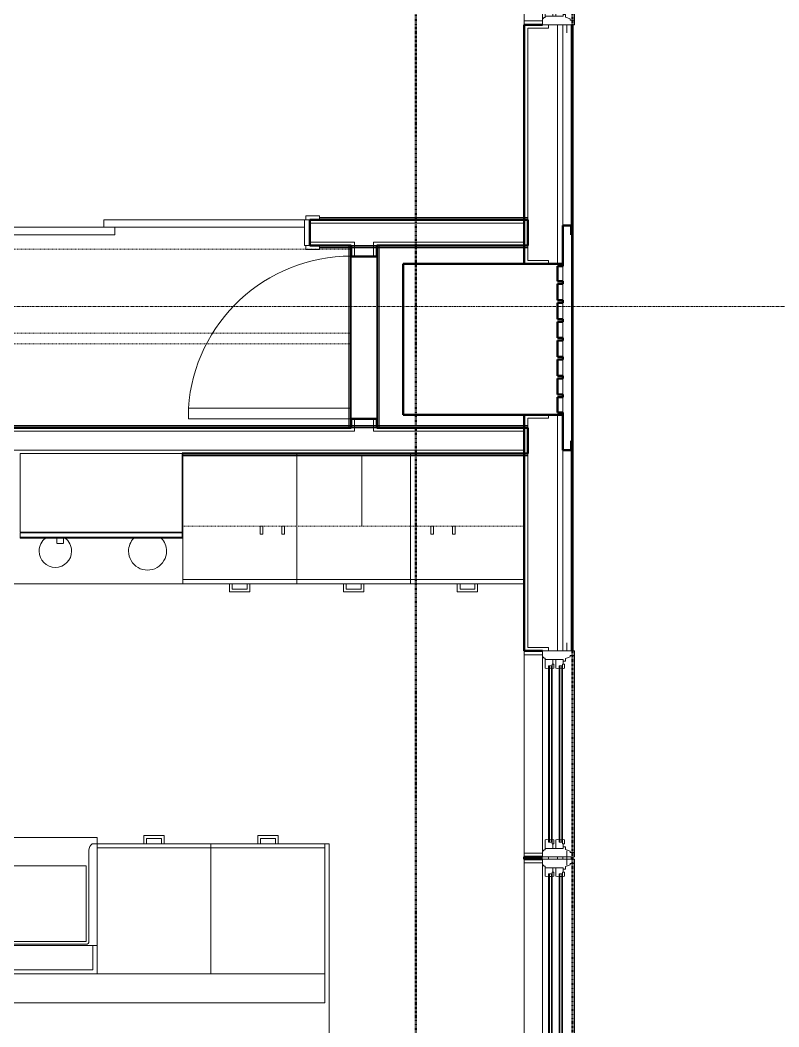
# Model space of a CAD drawing. Header units: inches. Extents: x -4235 to -464, y 9767 to 12344.
# Drawn here: x -2169.8 to -2029.8, y 11402.2 to 11588 of the extents above; entities that cross this region are included whole.
import ezdxf

# ---------------------------------------------------------------- set-up
doc = ezdxf.new("R2010")
doc.units = ezdxf.units.IN
doc.header["$MEASUREMENT"] = 0
for name, pattern in [('Dash', [0.25, 0.125, -0.125]), ('Dash 1_16_', [0.125, 0.0625, -0.0625]), ('Grid Line 1_2_', [0.875, 0.5, -0.125, 0.125, -0.125])]:
    doc.linetypes.add(name, pattern=pattern)
for name, color, linetype, lineweight in [('0-1', 7, 'Continuous', 5), ('0-2', 254, 'Continuous', 9), ('A-DOOR-1', 7, 'Continuous', 9), ('A-DOOR-2', 130, 'Continuous', 20), ('A-DOOR-FRAM-1', 130, 'Continuous', 20), ('A-GENM', 5, 'Continuous', 9), ('A-GENM-5', 5, 'Continuous', 50), ('A-GLAZ-1', 151, 'Continuous', 9), ('A-GLAZ-2', 151, 'Continuous', 20), ('A-GLAZ-3', 151, 'Continuous', 50), ('A-WALL', 113, 'Continuous', 13), ('A-WALL-1', 250, 'Continuous', 50), ('A-WALL-2', 50, 'Continuous', 13), ('A-WALL-3', 10, 'Continuous', 9), ('A-WALL-4', 254, 'Continuous', 9), ('A-WALL-5', 7, 'Continuous', 9), ('A-WALL-6', 113, 'Continuous', 9), ('A-WALL-7', 113, 'Continuous', 50), ('C-PROP-LINE-1', 91, 'Dash 1_16_', 50), ('P-SANR-FIXT-1', 7, 'Continuous', 9), ('P-SANR-FIXT-3', 254, 'Continuous', 9), ('Q-CASE-1', 10, 'Continuous', 9), ('Q-CASE-2', 254, 'Continuous', 9), ('Q-CASE-3', 7, 'Continuous', 9), ('Q-CASE-4', 7, 'Dash', 9), ('Q-CASE-HDLN-1', 7, 'Dash', 9), ('Q-SPCQ-1', 7, 'Continuous', 9), ('S-GRID-1', 1, 'Grid Line 1_2_', 9)]:
    doc.layers.add(name, color=color, linetype=linetype, lineweight=lineweight)

# ---------------------------------------------------------------- blocks, each defined once
blk = doc.blocks.new('Basic Wall _ INT - W4BØF - _5_8 GYP - 2X4 WOOD_BATT_ - 5_8 GYP_ - ___-2694594-BACKGROUND - 2ND FLOOR')
at = {"layer": 'A-WALL-3'}
for p, q in [((-2139.89, 11508.02), (-2076.8, 11508.02)), ((-2139.89, 11507.9), (-2076.8, 11507.9)), ((-2076.8, 11508.02), (-2076.17, 11508.02)), ((-2076.17, 11508.02), (-2076.17, 11507.98)), ((-2076.17, 11508), (-2076.17, 11508.02)), ((-2076.17, 11507.98), (-2076.17, 11507.9)), ((-2076.17, 11507.9), (-2076.17, 11507.61)), ((-2076.17, 11507.82), (-2076.17, 11507.88)), ((-2076.17, 11507.67), (-2076.17, 11507.82)), ((-2076.8, 11507.67), (-2139.89, 11507.67)), ((-2076.17, 11507.67), (-2076.8, 11507.67)), ((-2076.17, 11507.61), (-2076.17, 11507.67))]:
    blk.add_line(p, q, dxfattribs=at)
at = {"layer": 'A-WALL-4'}
for p, q in [((-2076.8, 11507.9), (-2076.17, 11507.9)), ((-2076.17, 11507.61), (-2139.89, 11507.61))]:
    blk.add_line(p, q, dxfattribs=at)
blk = doc.blocks.new('Basic Wall _ INT - W4BØF - _5_8 GYP - 2X4 WOOD_BATT_ - 5_8 GYP_ - ___-2694593-BACKGROUND - 2ND FLOOR')
at = {"layer": 'A-WALL-3'}
for p, q in [((-2109.02, 11513.13), (-2109.14, 11513.13)), ((-2108.93, 11513.13), (-2109.02, 11513.13)), ((-2108.87, 11513.13), (-2108.93, 11513.13)), ((-2103.97, 11513.13), (-2108.72, 11513.13)), ((-2108.72, 11512.77), (-2103.97, 11512.77)), ((-2103.77, 11513.13), (-2103.83, 11513.13)), ((-2103.68, 11513.13), (-2103.77, 11513.13)), ((-2103.56, 11513.13), (-2103.68, 11513.13)), ((-2076.19, 11513.13), (-2076.8, 11513.13)), ((-2076.8, 11512.77), (-2076.2, 11512.77)), ((-2076.17, 11513.13), (-2076.17, 11513.19)), ((-2076.17, 11513.19), (-2076.17, 11512.9)), ((-2076.17, 11512.98), (-2076.17, 11513.13)), ((-2076.17, 11512.91), (-2076.17, 11512.98)), ((-2076.17, 11512.9), (-2076.17, 11512.82)), ((-2076.17, 11512.82), (-2076.17, 11512.77)), ((-2076.17, 11512.77), (-2076.17, 11512.8))]:
    blk.add_line(p, q, dxfattribs=at)
at = {"layer": 'A-WALL-4'}
for p, q in [((-2266.08, 11512.77), (-2108.72, 11512.77)), ((-2109.14, 11513.13), (-2265.94, 11513.13)), ((-2109.02, 11513.19), (-2109.14, 11513.19)), ((-2108.93, 11513.19), (-2109.02, 11513.19)), ((-2108.87, 11513.19), (-2108.93, 11513.19)), ((-2103.97, 11513.19), (-2108.72, 11513.19)), ((-2103.97, 11512.9), (-2108.72, 11512.9)), ((-2103.97, 11512.77), (-2076.8, 11512.77)), ((-2103.77, 11513.19), (-2103.83, 11513.19)), ((-2103.68, 11513.19), (-2103.77, 11513.19)), ((-2103.56, 11513.19), (-2103.68, 11513.19)), ((-2076.8, 11513.13), (-2103.56, 11513.13)), ((-2076.19, 11513.19), (-2076.8, 11513.19)), ((-2076.2, 11512.9), (-2076.8, 11512.9))]:
    blk.add_line(p, q, dxfattribs=at)
at = {"layer": 'A-WALL-5'}
for p, q in [((-2108.72, 11512.9), (-2266.03, 11512.9)), ((-2109.14, 11513.19), (-2265.91, 11513.19)), ((-2076.8, 11512.9), (-2103.97, 11512.9)), ((-2076.8, 11513.19), (-2103.56, 11513.19))]:
    blk.add_line(p, q, dxfattribs=at)
blk = doc.blocks.new('Basic Wall _ INT - W4BØF - _5_8 GYP - 2X4 WOOD_BATT_ - 5_8 GYP_ - ___-2694595-BACKGROUND - 2ND FLOOR')
at = {"layer": 'A-WALL-3'}
for p, q in [((-2076.17, 11551.53), (-2076.8, 11551.53)), ((-2076.8, 11551.17), (-2076.17, 11551.17)), ((-2076.17, 11551.53), (-2076.17, 11551.59)), ((-2076.17, 11551.59), (-2076.17, 11551.3)), ((-2076.17, 11551.38), (-2076.17, 11551.53)), ((-2076.17, 11551.31), (-2076.17, 11551.38)), ((-2076.17, 11551.3), (-2076.17, 11551.22)), ((-2076.17, 11551.22), (-2076.17, 11551.17)), ((-2076.17, 11551.17), (-2076.17, 11551.2))]:
    blk.add_line(p, q, dxfattribs=at)
at = {"layer": 'A-WALL-4'}
for p, q in [((-2076.8, 11551.53), (-2114.57, 11551.53)), ((-2114.57, 11551.17), (-2076.8, 11551.17)), ((-2076.17, 11551.59), (-2076.8, 11551.59)), ((-2076.17, 11551.3), (-2076.8, 11551.3))]:
    blk.add_line(p, q, dxfattribs=at)
at = {"layer": 'A-WALL-5'}
for p, q in [((-2076.8, 11551.59), (-2114.57, 11551.59)), ((-2076.8, 11551.3), (-2114.57, 11551.3))]:
    blk.add_line(p, q, dxfattribs=at)
blk = doc.blocks.new('Basic Wall _ INT - W4BØF - _5_8 GYP - 2X4 WOOD_BATT_ - 5_8 GYP_ - ___-2694596-BACKGROUND - 2ND FLOOR')
at = {"layer": 'A-WALL-3'}
for p, q in [((-2109.02, 11546.07), (-2109.14, 11546.07)), ((-2108.93, 11546.07), (-2109.02, 11546.07)), ((-2108.87, 11546.07), (-2108.93, 11546.07)), ((-2108.72, 11546.42), (-2103.97, 11546.42)), ((-2103.97, 11546.07), (-2108.72, 11546.07)), ((-2103.77, 11546.07), (-2103.83, 11546.07)), ((-2103.68, 11546.07), (-2103.77, 11546.07)), ((-2103.56, 11546.07), (-2103.68, 11546.07)), ((-2076.8, 11546.42), (-2076.17, 11546.42)), ((-2076.17, 11546.07), (-2076.76, 11546.07)), ((-2076.17, 11546.42), (-2076.17, 11546.38)), ((-2076.17, 11546.4), (-2076.17, 11546.42)), ((-2076.17, 11546.38), (-2076.17, 11546.3)), ((-2076.17, 11546.3), (-2076.17, 11546.01)), ((-2076.17, 11546.22), (-2076.17, 11546.28)), ((-2076.17, 11546.07), (-2076.17, 11546.22)), ((-2076.17, 11546.01), (-2076.17, 11546.07))]:
    blk.add_line(p, q, dxfattribs=at)
at = {"layer": 'A-WALL-4'}
for p, q in [((-2114.57, 11546.42), (-2108.72, 11546.42)), ((-2109.14, 11546.07), (-2114.57, 11546.07)), ((-2109.02, 11546.01), (-2109.14, 11546.01)), ((-2108.93, 11546.01), (-2109.02, 11546.01)), ((-2108.87, 11546.01), (-2108.93, 11546.01)), ((-2108.72, 11546.3), (-2108.14, 11546.3)), ((-2103.97, 11546.01), (-2108.72, 11546.01)), ((-2108.1, 11546.3), (-2104.6, 11546.3)), ((-2104.56, 11546.3), (-2103.97, 11546.3)), ((-2103.97, 11546.42), (-2076.8, 11546.42)), ((-2103.77, 11546.01), (-2103.83, 11546.01)), ((-2103.68, 11546.01), (-2103.77, 11546.01)), ((-2103.56, 11546.01), (-2103.68, 11546.01)), ((-2076.8, 11546.07), (-2103.56, 11546.07)), ((-2076.8, 11546.3), (-2076.17, 11546.3)), ((-2076.17, 11546.01), (-2076.76, 11546.01))]:
    blk.add_line(p, q, dxfattribs=at)
at = {"layer": 'A-WALL-5'}
for p, q in [((-2114.57, 11546.3), (-2108.72, 11546.3)), ((-2109.14, 11546.01), (-2114.57, 11546.01)), ((-2103.97, 11546.3), (-2076.8, 11546.3)), ((-2076.8, 11546.01), (-2103.56, 11546.01))]:
    blk.add_line(p, q, dxfattribs=at)
blk = doc.blocks.new('Basic Wall _ INT - W4BØF - _5_8 GYP - 2X4 WOOD_BATT_ - 5_8 GYP_ - ___-2694597-BACKGROUND - 2ND FLOOR')
at = {"layer": 'A-WALL-3'}
for p, q in [((-2109.07, 11546.42), (-2109.14, 11546.42)), ((-2109.14, 11546.42), (-2108.85, 11546.42)), ((-2108.93, 11546.42), (-2109.07, 11546.42)), ((-2109.07, 11546.27), (-2109.07, 11546.22)), ((-2109.07, 11546.2), (-2109.07, 11546.13)), ((-2109.07, 11546.11), (-2109.07, 11546.01)), ((-2108.86, 11546.42), (-2108.93, 11546.42)), ((-2108.85, 11546.42), (-2108.79, 11546.42)), ((-2108.72, 11546.42), (-2108.75, 11546.42)), ((-2108.85, 11512.77), (-2109.14, 11512.77)), ((-2109.14, 11512.77), (-2109.07, 11512.77)), ((-2109.07, 11513.19), (-2109.07, 11513.09)), ((-2109.07, 11513.07), (-2109.07, 11512.99)), ((-2109.07, 11512.98), (-2109.07, 11512.93)), ((-2109.07, 11512.77), (-2108.93, 11512.77)), ((-2108.93, 11512.77), (-2108.86, 11512.77)), ((-2108.79, 11512.77), (-2108.85, 11512.77)), ((-2108.75, 11512.77), (-2108.72, 11512.77))]:
    blk.add_line(p, q, dxfattribs=at)
at = {"layer": 'A-WALL-4'}
for p, q in [((-2109.14, 11546.27), (-2109.14, 11546.22)), ((-2109.14, 11546.21), (-2109.14, 11546.13)), ((-2109.14, 11546.11), (-2109.14, 11546.01)), ((-2109.07, 11546.01), (-2109.07, 11513.19)), ((-2108.79, 11546.42), (-2108.77, 11546.42)), ((-2108.77, 11546.42), (-2108.72, 11546.42)), ((-2108.72, 11544.42), (-2108.72, 11546.42)), ((-2108.72, 11512.77), (-2108.72, 11514.42)), ((-2109.14, 11513.19), (-2109.14, 11513.09)), ((-2109.14, 11513.07), (-2109.14, 11512.99)), ((-2109.14, 11512.98), (-2109.14, 11512.93)), ((-2108.77, 11512.77), (-2108.79, 11512.77)), ((-2108.72, 11512.77), (-2108.77, 11512.77))]:
    blk.add_line(p, q, dxfattribs=at)
at = {"layer": 'A-WALL-5'}
for p, q in [((-2109.14, 11546.01), (-2109.14, 11513.19)), ((-2108.85, 11546.42), (-2108.85, 11512.77))]:
    blk.add_line(p, q, dxfattribs=at)
blk = doc.blocks.new('Basic Wall _ INT - W4BØF - _5_8 GYP - 2X4 WOOD_BATT_ - 5_8 GYP_ - ___-2694598-BACKGROUND - 2ND FLOOR')
at = {"layer": 'A-WALL-3'}
for p, q in [((-2103.95, 11546.42), (-2103.97, 11546.42)), ((-2103.91, 11546.42), (-2103.85, 11546.42)), ((-2103.85, 11546.42), (-2103.56, 11546.42)), ((-2103.77, 11546.42), (-2103.83, 11546.42)), ((-2103.62, 11546.42), (-2103.77, 11546.42)), ((-2103.56, 11546.42), (-2103.62, 11546.42)), ((-2103.62, 11546.19), (-2103.62, 11546.13)), ((-2103.62, 11546.09), (-2103.62, 11546.01)), ((-2103.97, 11512.77), (-2103.95, 11512.77)), ((-2103.85, 11512.77), (-2103.91, 11512.77)), ((-2103.56, 11512.77), (-2103.85, 11512.77)), ((-2103.83, 11512.77), (-2103.77, 11512.77)), ((-2103.77, 11512.77), (-2103.62, 11512.77)), ((-2103.62, 11513.19), (-2103.62, 11513.09)), ((-2103.62, 11513.07), (-2103.62, 11512.99)), ((-2103.62, 11512.98), (-2103.62, 11512.93)), ((-2103.62, 11512.77), (-2103.56, 11512.77))]:
    blk.add_line(p, q, dxfattribs=at)
at = {"layer": 'A-WALL-4'}
for p, q in [((-2103.97, 11546.42), (-2103.93, 11546.42)), ((-2103.97, 11544.42), (-2103.97, 11546.42)), ((-2103.93, 11546.42), (-2103.91, 11546.42)), ((-2103.62, 11546.01), (-2103.62, 11513.19)), ((-2103.56, 11546.19), (-2103.56, 11546.13)), ((-2103.56, 11546.09), (-2103.56, 11546.01)), ((-2103.97, 11512.77), (-2103.97, 11514.42)), ((-2103.93, 11512.77), (-2103.97, 11512.77)), ((-2103.91, 11512.77), (-2103.93, 11512.77)), ((-2103.56, 11513.19), (-2103.56, 11513.09)), ((-2103.56, 11513.07), (-2103.56, 11512.99)), ((-2103.56, 11512.98), (-2103.56, 11512.93))]:
    blk.add_line(p, q, dxfattribs=at)
at = {"layer": 'A-WALL-5'}
for p, q in [((-2103.85, 11512.77), (-2103.85, 11546.42)), ((-2103.56, 11546.01), (-2103.56, 11513.19))]:
    blk.add_line(p, q, dxfattribs=at)
blk = doc.blocks.new('SWING - SINGLE - FLUSH - 30_ x 70_ - MAGIC PAK DOOR - ACOUSTICAL SEAL - IN CLOSET-3199408-BACKGROUND - 2ND FLOOR')
at = {"layer": 'A-DOOR-1'}
blk.add_arc((15, -2.375), 30.067, 180, 266.18593, dxfattribs=at)
at = {"layer": 'A-DOOR-2'}
for p, q in [((13, -2.375), (13, -32.375)), ((15, -2.375), (13, -2.375)), ((15, -2.375), (15, -32.375)), ((15, -32.375), (13, -32.375))]:
    blk.add_line(p, q, dxfattribs=at)
blk = doc.blocks.new('SLIDING - FLUSH - 6-0 x 6-8-3203588-BACKGROUND - 2ND FLOOR')
at = {"layer": 'A-DOOR-1'}
for p, q in [((-38.75, 3.25), (-36.25, 3.25)), ((-38.75, 2.5), (-38.75, 3.25)), ((-36.25, 2.5), (-38.75, 2.5)), ((-36.25, 3.25), (-36.25, 2.5)), ((36.25, 3.25), (38.75, 3.25)), ((36.25, 2.5), (36.25, 3.25)), ((38.75, 2.5), (36.25, 2.5)), ((38.75, 3.25), (38.75, 2.5)), ((-38.75, -2.25), (-36.25, -2.25)), ((-38.75, -3), (-38.75, -2.25)), ((-36.25, -3), (-38.75, -3)), ((-36.25, -2.25), (-36.25, -3)), ((36.25, -2.25), (38.75, -2.25)), ((36.25, -3), (36.25, -2.25)), ((38.75, -3), (36.25, -3)), ((38.75, -2.25), (38.75, -3))]:
    blk.add_line(p, q, dxfattribs=at)
at = {"layer": 'A-DOOR-2'}
for p, q in [((-1, -0.875), (-1, 0.5)), ((-1, 0.5), (36, 0.5)), ((36, 0.5), (36, -0.875)), ((-36, -2.25), (-36, -0.875)), ((-36, -0.875), (1, -0.875)), ((36, -0.875), (-1, -0.875)), ((1, -0.875), (1, -2.25)), ((1, -2.25), (-36, -2.25))]:
    blk.add_line(p, q, dxfattribs=at)
at = {"layer": 'A-DOOR-FRAM-1'}
for p, q in [((-37, -2.25), (-37, 2.5)), ((-37, 2.5), (-36, 2.5)), ((-36, 2.5), (-36, -2.25)), ((36, 2.5), (37, 2.5)), ((36, -2.25), (36, 2.5)), ((37, 2.5), (37, -2.25)), ((-36, -2.25), (-37, -2.25)), ((37, -2.25), (36, -2.25))]:
    blk.add_line(p, q, dxfattribs=at)
blk = doc.blocks.new('OD_CW_Closet - OD_CW_Closet-2067908-BACKGROUND - 2ND FLOOR')
at = {"layer": 'Q-CASE-HDLN-1'}
for p, q in [((158.05, 24), (0.74, 24)), ((0.74, 24), (0.74, -9)), ((0.74, 8.5), (158.05, 8.5)), ((0.74, 6.5), (158.05, 6.5)), ((0.74, -9), (158.05, -9))]:
    blk.add_line(p, q, dxfattribs=at)
blk = doc.blocks.new('Range - 24_ x 30_-V63-BACKGROUND - 2ND FLOOR')
at = {"layer": 'Q-SPCQ-1'}
blk.add_line((0, -22), (0.12, -22), dxfattribs=at)
for centre, radius, start, end in [((6.5, -6), 3.5, 360, 180), ((23.5, -6), 3, 0, 180), ((6.5, -6), 3.5, 180, 223.5648), ((6.5, -6), 3.5, 316.389, 0), ((23.5, -6), 3, 180, 233.8773), ((23.5, -6), 3, 306.1227, 0), ((6.5, -6), 3.5, 261.0228, 278.9772)]:
    blk.add_arc(centre, radius, start, end, dxfattribs=at)
blk = doc.blocks.new('Base Cabinet 4 Drawer 254 - Base Cabinet 4 Drawer 254 21_-2556168-BACKGROUND - 2ND FLOOR')
at = {"layer": 'Q-CASE-1'}
for p, q in [((-9.76, -0.37), (-9.76, 0)), ((-9.76, 0), (11.24, 0)), ((11.24, 0), (11.24, -0.37)), ((-1.14, -24), (-0.64, -24)), ((-1.14, -24), (-0.64, -24)), ((-1.14, -24), (-0.64, -24)), ((2.61, -24), (2.11, -24)), ((2.61, -24), (2.11, -24)), ((2.61, -24), (2.11, -24))]:
    blk.add_line(p, q, dxfattribs=at)
at = {"layer": 'Q-CASE-2'}
for p, q in [((-9.76, -23.25), (-9.76, -0.37)), ((11.24, -0.37), (11.24, -23.25)), ((-9.76, -23.25), (-9.76, -24)), ((11.24, -23.25), (-9.76, -23.25)), ((-9.76, -24), (11.24, -24)), ((-1.14, -24), (-0.64, -24)), ((2.61, -24), (2.11, -24)), ((11.24, -24), (11.24, -23.25))]:
    blk.add_line(p, q, dxfattribs=at)
at = {"layer": 'Q-CASE-3'}
for p, q in [((-1.14, -24), (-1.14, -25.5)), ((-0.64, -25), (-0.64, -24)), ((2.11, -24), (2.11, -25)), ((2.61, -25.5), (2.61, -24)), ((-1.14, -25.5), (2.61, -25.5)), ((2.11, -25), (-0.64, -25))]:
    blk.add_line(p, q, dxfattribs=at)
blk = doc.blocks.new('Base Cabinet 3 Drawer 230 - Base Cabinet 3 Drawer 230 21_-V48-BACKGROUND - 2ND FLOOR')
at = {"layer": 'Q-CASE-1'}
for p, q in [((-9.76, -0.37), (-9.76, 0)), ((-9.76, 0), (11.24, 0)), ((11.24, 0), (11.24, -0.37)), ((-1.14, -24), (-0.64, -24)), ((-1.14, -24), (-0.64, -24)), ((2.61, -24), (2.11, -24)), ((2.61, -24), (2.11, -24))]:
    blk.add_line(p, q, dxfattribs=at)
at = {"layer": 'Q-CASE-2'}
for p, q in [((-9.76, -23.25), (-9.76, -0.37)), ((11.24, -0.37), (11.24, -23.25)), ((-9.76, -23.25), (-9.76, -24)), ((11.24, -23.25), (-9.76, -23.25)), ((-9.76, -24), (11.24, -24)), ((-1.14, -24), (-0.64, -24)), ((2.61, -24), (2.11, -24)), ((11.24, -24), (11.24, -23.25))]:
    blk.add_line(p, q, dxfattribs=at)
at = {"layer": 'Q-CASE-3'}
for p, q in [((-1.14, -24), (-1.14, -25.5)), ((-0.64, -25), (-0.64, -24)), ((2.11, -24), (2.11, -25)), ((2.61, -25.5), (2.61, -24)), ((-1.14, -25.5), (2.61, -25.5)), ((2.11, -25), (-0.64, -25))]:
    blk.add_line(p, q, dxfattribs=at)
blk = doc.blocks.new('Base Cabinet 3 Drawer 230 - Base Cabinet 3 Drawer 230 21_-V65-BACKGROUND - 2ND FLOOR')
at = {"layer": 'Q-CASE-1'}
for p, q in [((-9.76, -0.37), (-9.76, 0)), ((-9.76, 0), (11.21, 0)), ((-1.14, -24), (-0.64, -24)), ((-1.14, -24), (-0.64, -24)), ((2.61, -24), (2.11, -24)), ((2.61, -24), (2.11, -24))]:
    blk.add_line(p, q, dxfattribs=at)
at = {"layer": 'Q-CASE-2'}
for p, q in [((-9.76, -23.25), (-9.76, -0.37)), ((11.24, 0), (11.24, -23.25)), ((-9.76, -23.25), (-9.76, -24)), ((11.21, -23.25), (-9.76, -23.25)), ((-9.76, -24), (11.21, -24)), ((-1.14, -24), (-0.64, -24)), ((2.61, -24), (2.11, -24)), ((11.24, -24), (11.24, -23.25))]:
    blk.add_line(p, q, dxfattribs=at)
at = {"layer": 'Q-CASE-3'}
for p, q in [((-1.14, -24), (-1.14, -25.5)), ((-0.64, -25), (-0.64, -24)), ((2.11, -24), (2.11, -25)), ((2.61, -25.5), (2.61, -24)), ((-1.14, -25.5), (2.61, -25.5)), ((2.11, -25), (-0.64, -25))]:
    blk.add_line(p, q, dxfattribs=at)
blk = doc.blocks.new('300 Series Wall Hung Cabinet_302 - 30_ X 36_-2572944-BACKGROUND - 2ND FLOOR')
at = {"layer": 'Q-CASE-3'}
for p, q in [((-2.25, -13.19), (-1.76, -13.19)), ((-2.25, -13.19), (-2.25, -14.69)), ((-2.25, -14.69), (-1.76, -14.69)), ((-1.76, -14.69), (-1.76, -13.19)), ((1.75, -13.19), (2.24, -13.19)), ((1.75, -13.19), (1.75, -14.69)), ((1.75, -14.69), (2.24, -14.69)), ((2.24, -14.69), (2.24, -13.19))]:
    blk.add_line(p, q, dxfattribs=at)
at = {"layer": 'Q-CASE-4'}
for p, q in [((15, -0.19), (-15, -0.19)), ((-15, -0.19), (-15, -13.19)), ((15, -13.19), (15, -0.19)), ((-15, -13.19), (15, -13.19))]:
    blk.add_line(p, q, dxfattribs=at)
blk = doc.blocks.new('30quot_MicrowaveVent_11166 - 70cm miele oven-2804781-BACKGROUND - 2ND FLOOR')
at = {"layer": 'Q-CASE-3'}
for p, q in [((15.68, 15.6), (-14.2, 15.6)), ((-14.2, 15.39), (-14.2, 15.6)), ((-14.2, 14.61), (-14.2, 15.39)), ((15.68, 15.39), (-14.2, 15.39)), ((8.88, 16.6), (7.69, 16.6)), ((7.69, 15.63), (7.69, 16.55)), ((8.88, 16.55), (8.88, 15.63)), ((15.68, 15.6), (15.68, 15.39)), ((15.68, 15.39), (15.68, 14.61)), ((15.68, 14.61), (-14.2, 14.61)), ((-14.2, 0), (-14.2, 14.49)), ((-14.2, 14.49), (15.68, 14.49)), ((15.68, 14.49), (15.68, 0)), ((-14.2, 0), (15.68, 0))]:
    blk.add_line(p, q, dxfattribs=at)
blk = doc.blocks.new('Vanity Cabinet-Double Door - 33_-V67-BACKGROUND - 2ND FLOOR')
at = {"layer": 'Q-CASE-1'}
for p, q in [((-15.76, 0), (17.24, 0)), ((17.24, 0), (-15.76, 0)), ((17.24, 0), (-15.76, 0))]:
    blk.add_line(p, q, dxfattribs=at)
at = {"layer": 'Q-CASE-2'}
for p, q in [((-15.76, -5.17), (-15.76, 0)), ((-15.76, 0), (-15.76, -5.17)), ((-15.01, -0.75), (-15.01, -5.2)), ((-0.34, -0.75), (-15.01, -0.75)), ((16.49, -0.75), (1.82, -0.75)), ((16.49, -5.16), (16.49, -0.75)), ((17.24, 0), (17.24, -5.2)), ((17.24, -5.2), (17.24, 0))]:
    blk.add_line(p, q, dxfattribs=at)
blk = doc.blocks.new('Base Cabinet 3 Drawer 230 - Base Cabinet 3 Drawer 230 21_-V68-BACKGROUND - 2ND FLOOR')
at = {"layer": 'Q-CASE-1'}
for p, q in [((-1.14, -24), (-0.64, -24)), ((-1.14, -24), (-0.64, -24)), ((2.61, -24), (2.11, -24)), ((2.61, -24), (2.11, -24))]:
    blk.add_line(p, q, dxfattribs=at)
at = {"layer": 'Q-CASE-2'}
for p, q in [((-9.76, -23.25), (-9.76, 0)), ((-9.76, 0), (11.24, 0)), ((11.24, 0), (11.24, -23.25)), ((-9.76, -23.25), (-9.76, -24)), ((11.24, -23.25), (-9.76, -23.25)), ((-9.76, -24), (11.24, -24)), ((-1.14, -24), (-0.64, -24)), ((2.61, -24), (2.11, -24)), ((11.24, -24), (11.24, -23.25))]:
    blk.add_line(p, q, dxfattribs=at)
at = {"layer": 'Q-CASE-3'}
for p, q in [((-1.14, -24), (-1.14, -25.5)), ((-0.64, -25), (-0.64, -24)), ((2.11, -24), (2.11, -25)), ((2.61, -25.5), (2.61, -24)), ((-1.14, -25.5), (2.61, -25.5)), ((2.11, -25), (-0.64, -25))]:
    blk.add_line(p, q, dxfattribs=at)
blk = doc.blocks.new('Stainless Steel Farmhous Kitchen Sink - Stainless Steel Farmhous Kitchen Sink-V88-BACKGROUND - 2ND FLOOR')
at = {"layer": 'P-SANR-FIXT-1'}
for p, q in [((-31, -16.96), (-31, -3)), ((-31, -3), (-17.08, -3)), ((-15.65, -3), (-2, -3)), ((-2, -3), (-2, -16.96)), ((-2, -16.96), (-31, -16.96)), ((-33, -21.04), (-33, -22.2)), ((-33, -22.2), (0, -22.2)), ((0, -22.2), (0, -21.04))]:
    blk.add_line(p, q, dxfattribs=at)
at = {"layer": 'P-SANR-FIXT-3'}
for p, q in [((-17.09, -2.25), (-33, -2.25)), ((-33, -2.25), (-33, -21.04)), ((0, -2.25), (-15.89, -2.25)), ((0, -21.04), (0, -2.25))]:
    blk.add_line(p, q, dxfattribs=at)
blk = doc.blocks.new('300 Series Wall Hung Cabinet_302 - 33_ X 36_-2610350-BACKGROUND - 2ND FLOOR')
at = {"layer": 'Q-CASE-3'}
for p, q in [((-2.25, -13.19), (-1.76, -13.19)), ((-2.25, -13.19), (-2.25, -14.69)), ((-2.25, -14.69), (-1.76, -14.69)), ((-1.76, -14.69), (-1.76, -13.19)), ((1.75, -13.19), (2.24, -13.19)), ((1.75, -13.19), (1.75, -14.69)), ((1.75, -14.69), (2.24, -14.69)), ((2.24, -14.69), (2.24, -13.19))]:
    blk.add_line(p, q, dxfattribs=at)
at = {"layer": 'Q-CASE-4'}
for p, q in [((16.5, -0.19), (-16.5, -0.19)), ((-16.5, -0.19), (-16.5, -13.19)), ((16.5, -13.19), (16.5, -0.19)), ((-16.5, -13.19), (16.5, -13.19))]:
    blk.add_line(p, q, dxfattribs=at)
blk = doc.blocks.new('CTR - 1st Phase - Unit Layouts_rvt-1-BACKGROUND - 2ND FLOOR')
at = {"layer": 'A-WALL-1'}
for p, q in [((-2076.17, 11551.17), (-2116.32, 11551.17)), ((-2116.32, 11551.17), (-2116.32, 11546.42)), ((-2076.17, 11550.55), (-2076.17, 11551.17)), ((-2076.17, 11547.05), (-2076.17, 11550.55)), ((-2076.17, 11546.42), (-2076.17, 11547.05)), ((-2116.32, 11546.42), (-2108.72, 11546.42)), ((-2108.72, 11546.42), (-2108.72, 11544.42)), ((-2103.97, 11546.42), (-2076.17, 11546.42)), ((-2103.97, 11544.42), (-2103.97, 11546.42)), ((-2108.72, 11544.42), (-2103.97, 11544.42)), ((-2108.72, 11514.42), (-2108.72, 11512.77)), ((-2103.97, 11514.42), (-2108.72, 11514.42)), ((-2103.97, 11512.77), (-2103.97, 11514.42)), ((-2108.72, 11512.77), (-2266.08, 11512.77)), ((-2076.17, 11512.77), (-2103.97, 11512.77)), ((-2076.17, 11512.15), (-2076.17, 11512.77)), ((-2076.17, 11508.65), (-2076.17, 11512.15)), ((-2139.89, 11508.02), (-2076.17, 11508.02)), ((-2076.17, 11508.02), (-2076.17, 11508.65))]:
    blk.add_line(p, q, dxfattribs=at)
at = {"layer": 'A-WALL-2'}
for p, q in [((-2116.32, 11550.55), (-2076.8, 11550.55)), ((-2076.8, 11547.05), (-2076.8, 11550.55)), ((-2116.32, 11547.05), (-2108.1, 11547.05)), ((-2108.1, 11546.42), (-2108.1, 11547.05)), ((-2104.6, 11547.05), (-2076.8, 11547.05)), ((-2104.6, 11546.42), (-2104.6, 11547.05)), ((-2108.1, 11544.42), (-2108.1, 11546.42)), ((-2104.6, 11544.42), (-2104.6, 11546.42)), ((-2108.1, 11512.77), (-2108.1, 11514.42)), ((-2104.6, 11512.77), (-2104.6, 11514.42)), ((-2266.34, 11512.15), (-2108.1, 11512.15)), ((-2108.1, 11512.15), (-2108.1, 11512.77)), ((-2104.6, 11512.15), (-2104.6, 11512.77)), ((-2104.6, 11512.15), (-2076.8, 11512.15)), ((-2076.8, 11508.65), (-2076.8, 11512.15)), ((-2239.4, 11508.65), (-2076.8, 11508.65))]:
    blk.add_line(p, q, dxfattribs=at)
at = {"layer": 'A-WALL-3'}
for p, q in [((-2116.32, 11546.42), (-2116.32, 11551.17)), ((-2076.8, 11551.17), (-2114.57, 11551.17)), ((-2076.17, 11551.17), (-2076.8, 11551.17)), ((-2076.17, 11551.17), (-2076.17, 11546.42)), ((-2114.57, 11546.42), (-2109.14, 11546.42)), ((-2109.14, 11546.42), (-2108.87, 11546.42)), ((-2108.72, 11546.27), (-2108.72, 11546.22)), ((-2108.72, 11546.2), (-2108.72, 11546.13)), ((-2108.72, 11546.11), (-2108.72, 11546.01)), ((-2108.72, 11546.01), (-2108.72, 11544.42)), ((-2103.97, 11546.13), (-2103.97, 11546.19)), ((-2103.97, 11546.01), (-2103.97, 11546.09)), ((-2103.97, 11544.42), (-2103.97, 11546.01)), ((-2103.83, 11546.42), (-2103.56, 11546.42)), ((-2103.56, 11546.42), (-2076.8, 11546.42)), ((-2076.8, 11546.42), (-2076.17, 11546.42)), ((-2108.72, 11544.4), (-2108.72, 11513.19)), ((-2103.97, 11513.19), (-2103.97, 11544.4)), ((-2109.14, 11512.77), (-2266.08, 11512.77)), ((-2108.87, 11512.77), (-2109.14, 11512.77)), ((-2108.72, 11513.19), (-2108.72, 11513.09)), ((-2108.72, 11513.07), (-2108.72, 11512.99)), ((-2108.72, 11512.98), (-2108.72, 11512.93)), ((-2103.97, 11513.09), (-2103.97, 11513.19)), ((-2103.97, 11512.99), (-2103.97, 11513.07)), ((-2103.97, 11512.93), (-2103.97, 11512.98)), ((-2103.56, 11512.77), (-2103.83, 11512.77)), ((-2076.8, 11512.77), (-2103.56, 11512.77)), ((-2076.2, 11512.77), (-2076.8, 11512.77)), ((-2076.17, 11512.77), (-2076.17, 11508.02)), ((-2139.89, 11508.02), (-2076.8, 11508.02)), ((-2076.8, 11508.02), (-2076.17, 11508.02)), ((-2155.58, 11412.02), (-2188.58, 11412.02)), ((-2113.58, 11412.02), (-2155.58, 11412.02)), ((-2113.58, 11412.02), (-2113.58, 11406.65)), ((-2249.58, 11406.65), (-2113.58, 11406.65))]:
    blk.add_line(p, q, dxfattribs=at)
at = {"layer": 'A-WALL-4'}
for p, q in [((-2103.97, 11544.42), (-2108.72, 11544.42)), ((-2108.72, 11514.42), (-2103.97, 11514.42)), ((-2249.58, 11412.02), (-2113.58, 11412.02)), ((-2113.58, 11412.02), (-2113.58, 11406.65)), ((-2113.58, 11406.65), (-2249.58, 11406.65))]:
    blk.add_line(p, q, dxfattribs=at)
at = {"layer": 'A-WALL-5'}
for p, q in [((-2108.72, 11514.42), (-2108.72, 11544.42)), ((-2103.97, 11544.42), (-2103.97, 11514.42))]:
    blk.add_line(p, q, dxfattribs=at)
at = {"layer": 'A-WALL-6'}
for p, q in [((-2076.8, 11508.02), (-2139.89, 11508.02)), ((-2139.89, 11508.02), (-2076.8, 11508.02)), ((-2076.8, 11507.65), (-2076.8, 11508.02)), ((-2076.8, 11508.02), (-2076.8, 11507.65)), ((-2076.8, 11484.02), (-2076.8, 11507.65)), ((-2076.8, 11507.65), (-2076.8, 11484.02)), ((-2203.03, 11484.02), (-2076.8, 11484.02)), ((-2076.8, 11484.02), (-2203.03, 11484.02)), ((-2112.8, 11436.02), (-2156.49, 11436.02)), ((-2156.49, 11436.02), (-2112.8, 11436.02)), ((-2112.8, 11394.65), (-2112.8, 11436.02)), ((-2112.8, 11436.02), (-2112.8, 11394.65)), ((-2157.08, 11434.83), (-2157.08, 11417.98)), ((-2157.08, 11417.98), (-2157.08, 11434.83)), ((-2157.58, 11417.48), (-2171.5, 11417.48)), ((-2171.5, 11417.48), (-2157.58, 11417.48))]:
    blk.add_line(p, q, dxfattribs=at)
for centre, radius, start, end in [((-2155.58, 11434.83), 1.5, 127.2198, 180), ((-2155.58, 11434.83), 1.5, 127.2198, 180), ((-2157.58, 11417.98), 0.5, 270, 360), ((-2157.58, 11417.98), 0.5, 270, 0)]:
    blk.add_arc(centre, radius, start, end, dxfattribs=at)
at = {"layer": '0-2'}
for name, p in [('Basic Wall _ INT - W4BØF - _5_8 GYP - 2X4 WOOD_BATT_ - 5_8 GYP_ - ___-2694595-BACKGROUND - 2ND FLOOR', (0, 0)), ('Basic Wall _ INT - W4BØF - _5_8 GYP - 2X4 WOOD_BATT_ - 5_8 GYP_ - ___-2694596-BACKGROUND - 2ND FLOOR', (0, 0)), ('Basic Wall _ INT - W4BØF - _5_8 GYP - 2X4 WOOD_BATT_ - 5_8 GYP_ - ___-2694597-BACKGROUND - 2ND FLOOR', (0, 0)), ('Basic Wall _ INT - W4BØF - _5_8 GYP - 2X4 WOOD_BATT_ - 5_8 GYP_ - ___-2694598-BACKGROUND - 2ND FLOOR', (0, 0)), ('Basic Wall _ INT - W4BØF - _5_8 GYP - 2X4 WOOD_BATT_ - 5_8 GYP_ - ___-2694593-BACKGROUND - 2ND FLOOR', (0, 0)), ('Basic Wall _ INT - W4BØF - _5_8 GYP - 2X4 WOOD_BATT_ - 5_8 GYP_ - ___-2694594-BACKGROUND - 2ND FLOOR', (0, 0)), ('Base Cabinet 4 Drawer 254 - Base Cabinet 4 Drawer 254 21_-2556168-BACKGROUND - 2ND FLOOR', (-2130.01, 11508.02)), ('Base Cabinet 3 Drawer 230 - Base Cabinet 3 Drawer 230 21_-V48-BACKGROUND - 2ND FLOOR', (-2109.01, 11508.02)), ('Base Cabinet 3 Drawer 230 - Base Cabinet 3 Drawer 230 21_-V65-BACKGROUND - 2ND FLOOR', (-2088.01, 11508.02)), ('300 Series Wall Hung Cabinet_302 - 33_ X 36_-2610350-BACKGROUND - 2ND FLOOR', (-2123.28, 11507.84)), ('300 Series Wall Hung Cabinet_302 - 30_ X 36_-2572944-BACKGROUND - 2ND FLOOR', (-2091.78, 11507.84))]:
    blk.add_blockref(name, p, dxfattribs=at)
for name, p, rotation in [('SLIDING - FLUSH - 6-0 x 6-8-3203588-BACKGROUND - 2ND FLOOR', (-2153.32, 11548.92), 180), ('OD_CW_Closet - OD_CW_Closet-2067908-BACKGROUND - 2ND FLOOR', (-2107.99, 11536.77), 180), ('SWING - SINGLE - FLUSH - 30_ x 70_ - MAGIC PAK DOOR - ACOUSTICAL SEAL - IN CLOSET-3199408-BACKGROUND - 2ND FLOOR', (-2106.35, 11529.42), 269.9999999998495), ('30quot_MicrowaveVent_11166 - 70cm miele oven-2804781-BACKGROUND - 2ND FLOOR', (-2154.1, 11508.02), 180), ('Range - 24_ x 30_-V63-BACKGROUND - 2ND FLOOR', (-2139.78, 11484.02), 180), ('Stainless Steel Farmhous Kitchen Sink - Stainless Steel Farmhous Kitchen Sink-V88-BACKGROUND - 2ND FLOOR', (-2188.58, 11414.98), 180), ('Base Cabinet 3 Drawer 230 - Base Cabinet 3 Drawer 230 21_-V68-BACKGROUND - 2ND FLOOR', (-2144.35, 11412.02), 180), ('Base Cabinet 3 Drawer 230 - Base Cabinet 3 Drawer 230 21_-V68-BACKGROUND - 2ND FLOOR', (-2123.35, 11412.02), 180), ('Vanity Cabinet-Double Door - 33_-V67-BACKGROUND - 2ND FLOOR', (-2171.35, 11412.02), 180)]:
    blk.add_blockref(name, p, dxfattribs=dict(at, rotation=rotation))
blk = doc.blocks.new('Window-Double_Hung-Andersen-400_Series-Tilt_Wash - DOUBLE HUNG - REVERSE COTTAGE - 2ND FLOOR-2888466-BACKGROUND - 2ND FLOOR')
at = {"layer": 'A-GLAZ-1'}
for p, q in [((-19.01, 2.44), (-19.01, 3.94)), ((-19.01, 3.94), (-18.95, 3.94)), ((-18.95, 4.44), (18.95, 4.44)), ((-18.95, 1.06), (-18.95, 4.44)), ((-18.32, 1.06), (-18.32, 4.44)), ((18.32, 1.06), (18.32, 4.44)), ((18.95, 4.44), (18.95, 1.06)), ((18.95, 3.94), (19.01, 3.94)), ((19.01, 3.94), (19.01, 2.44)), ((-18.95, 2.44), (-19.01, 2.44)), ((19.01, 2.44), (18.95, 2.44)), ((18.95, 1.06), (-18.95, 1.06)), ((-16.29, -0.19), (-15.7, -0.19)), ((-16.29, -0.56), (-15.7, -0.56)), ((-15.82, -0.56), (-15.82, -0.19)), ((-15.7, -0.06), (15.7, -0.06)), ((-15.7, -0.19), (15.7, -0.19)), ((-15.7, -0.56), (15.7, -0.56)), ((-15.7, -0.69), (15.7, -0.69)), ((16.29, -0.19), (15.7, -0.19)), ((16.29, -0.56), (15.7, -0.56)), ((15.82, -0.56), (15.82, -0.19)), ((-16.29, -2.13), (-15.7, -2.13)), ((-16.29, -2.5), (-15.7, -2.5)), ((-15.82, -2.5), (-15.82, -2.13)), ((-15.7, -2), (15.7, -2)), ((-15.7, -2.13), (15.7, -2.13)), ((-15.7, -2.5), (15.7, -2.5)), ((-15.7, -2.63), (15.7, -2.63)), ((16.29, -2.13), (15.7, -2.13)), ((16.29, -2.5), (15.7, -2.5)), ((15.82, -2.5), (15.82, -2.13))]:
    blk.add_line(p, q, dxfattribs=at)
at = {"layer": 'A-GLAZ-2'}
for p, q in [((-19.01, 1.06), (19.01, 1.06)), ((-19.01, -4.81), (-19.01, 1.06)), ((-17.67, 0.78), (-18, 1.06)), ((-17.67, 0.78), (-17.67, 0.56)), ((-17.67, 0.56), (-15.86, 0.56)), ((-17.42, -2.75), (-17.42, 0.56)), ((-15.86, 0.56), (-15.7, -0.06)), ((15.86, 0.56), (15.7, -0.06)), ((17.67, 0.56), (15.86, 0.56)), ((17.42, -2.75), (17.42, 0.56)), ((17.67, 0.78), (18, 1.06)), ((17.67, 0.78), (17.67, 0.56)), ((19.01, 1.06), (19.01, -4.81)), ((-17.42, -0.81), (-16.57, -0.81)), ((-17.42, -1.38), (-15.86, -1.38)), ((-16.57, -0.69), (-16.57, -1.03)), ((-15.7, -0.69), (-16.57, -0.69)), ((-15.86, -1.03), (-16.57, -1.03)), ((-16.29, -0.69), (-16.29, -0.06)), ((-15.7, -0.06), (-16.29, -0.06)), ((-15.86, -1.03), (-15.7, -0.69)), ((-15.86, -1.38), (-15.7, -2)), ((15.7, -0.06), (16.29, -0.06)), ((15.86, -1.03), (15.7, -0.69)), ((15.7, -0.69), (16.57, -0.69)), ((15.86, -1.38), (15.7, -2)), ((15.86, -1.03), (16.57, -1.03)), ((17.42, -1.38), (15.86, -1.38)), ((16.29, -0.69), (16.29, -0.06)), ((16.57, -0.69), (16.57, -1.03)), ((17.42, -0.81), (16.57, -0.81)), ((-19.01, -3.44), (-20.51, -3.44)), ((-17.92, -4), (-17.61, -3.19)), ((-17.61, -3.19), (-17.14, -3.19)), ((-17.42, -2.75), (-16.57, -2.75)), ((-17.14, -3.19), (-17.14, -2.75)), ((-16.57, -2.63), (-16.57, -2.97)), ((-15.7, -2.63), (-16.57, -2.63)), ((-15.86, -2.97), (-16.57, -2.97)), ((-16.29, -2.63), (-16.29, -2)), ((-15.7, -2), (-16.29, -2)), ((-15.86, -2.97), (-15.7, -2.63)), ((15.7, -2), (16.29, -2)), ((15.86, -2.97), (15.7, -2.63)), ((15.7, -2.63), (16.57, -2.63)), ((15.86, -2.97), (16.57, -2.97)), ((16.29, -2.63), (16.29, -2)), ((16.57, -2.63), (16.57, -2.97)), ((17.42, -2.75), (16.57, -2.75)), ((17.14, -3.19), (17.14, -2.75)), ((17.61, -3.19), (17.14, -3.19)), ((17.92, -4), (17.61, -3.19)), ((19.01, -3.44), (20.51, -3.44)), ((19.01, -4.81), (-19.01, -4.81)), ((-18.2, -4), (-17.92, -4)), ((-18.2, -4.81), (-18.2, -4)), ((18.2, -4), (17.92, -4)), ((18.2, -4.81), (18.2, -4))]:
    blk.add_line(p, q, dxfattribs=at)
blk = doc.blocks.new('Perforated Panel at Magic-Pak - hvac panel - 3rd floor-2505075-BACKGROUND - 2ND FLOOR')
at = {"layer": 'A-GLAZ-3'}
for p, q in [((19.01, 4.44), (-19.01, 4.44)), ((-19.01, 4.44), (-19.01, 4.37)), ((-19.01, 4.37), (19.01, 4.37)), ((19.01, 4.37), (19.01, 4.44))]:
    blk.add_line(p, q, dxfattribs=at)
blk = doc.blocks.new('V-Series_EWC4_SPVU_RFA_2015 - 2ND AND 3RD FLOOR-2226480-BACKGROUND - 2ND FLOOR')
at = {"layer": 'A-GENM'}
for p, q in [((-3858.97, 11732.03), (-3858.97, 11734.83)), ((-3858.97, 11728.55), (-3858.97, 11731.53)), ((-3858.97, 11725.06), (-3858.97, 11728.05)), ((-3858.97, 11721.58), (-3858.97, 11724.56)), ((-3858.97, 11718.09), (-3858.97, 11721.08)), ((-3858.97, 11714.61), (-3858.97, 11717.59)), ((-3858.97, 11711.12), (-3858.97, 11714.11)), ((-3858.97, 11707.83), (-3858.97, 11710.62))]:
    blk.add_line(p, q, dxfattribs=at)
at = {"layer": 'A-GENM-5'}
for p, q in [((-3829.54, 11735.26), (-3858.97, 11735.26)), ((-3858.97, 11735.26), (-3858.97, 11734.83)), ((-3858.97, 11734.83), (-3857.97, 11734.83)), ((-3857.97, 11734.83), (-3857.97, 11732.03)), ((-3829.54, 11707.39), (-3829.54, 11735.26)), ((-3857.97, 11732.03), (-3858.97, 11732.03)), ((-3858.97, 11732.03), (-3858.97, 11731.53)), ((-3858.97, 11731.53), (-3857.97, 11731.53)), ((-3857.97, 11731.53), (-3857.97, 11728.55)), ((-3857.97, 11728.55), (-3858.97, 11728.55)), ((-3858.97, 11728.55), (-3858.97, 11728.05)), ((-3858.97, 11728.05), (-3857.97, 11728.05)), ((-3857.97, 11728.05), (-3857.97, 11725.06)), ((-3857.97, 11725.06), (-3858.97, 11725.06)), ((-3858.97, 11725.06), (-3858.97, 11724.56)), ((-3858.97, 11724.56), (-3857.97, 11724.56)), ((-3857.97, 11724.56), (-3857.97, 11721.58)), ((-3857.97, 11721.58), (-3858.97, 11721.58)), ((-3858.97, 11721.58), (-3858.97, 11721.08)), ((-3858.97, 11721.08), (-3857.97, 11721.08)), ((-3857.97, 11721.08), (-3857.97, 11718.09)), ((-3857.97, 11718.09), (-3858.97, 11718.09)), ((-3858.97, 11718.09), (-3858.97, 11717.59)), ((-3858.97, 11717.59), (-3857.97, 11717.59)), ((-3857.97, 11717.59), (-3857.97, 11714.61)), ((-3857.97, 11714.61), (-3858.97, 11714.61)), ((-3858.97, 11714.61), (-3858.97, 11714.11)), ((-3858.97, 11714.11), (-3857.97, 11714.11)), ((-3857.97, 11714.11), (-3857.97, 11711.12)), ((-3857.97, 11711.12), (-3858.97, 11711.12)), ((-3858.97, 11711.12), (-3858.97, 11710.62)), ((-3858.97, 11710.62), (-3857.97, 11710.62)), ((-3857.97, 11710.62), (-3857.97, 11707.83)), ((-3857.97, 11707.83), (-3858.97, 11707.83)), ((-3858.97, 11707.83), (-3858.97, 11707.39)), ((-3858.97, 11707.39), (-3829.54, 11707.39))]:
    blk.add_line(p, q, dxfattribs=at)
blk = doc.blocks.new('Window-Double_Hung-Andersen-400_Series-Tilt_Wash - DOUBLE HUNG - REVERSE COTTAGE - 2ND FLOOR-2888385-BACKGROUND - 2ND FLOOR')
at = {"layer": 'A-GLAZ-1'}
for p, q in [((-16.29, 2.5), (-15.7, 2.5)), ((-16.29, 2.12), (-15.7, 2.12)), ((-15.82, 2.5), (-15.82, 2.12)), ((-15.7, 2.62), (15.7, 2.62)), ((-15.7, 2.5), (15.7, 2.5)), ((-15.7, 2.12), (15.7, 2.12)), ((-15.7, 2), (15.7, 2)), ((16.29, 2.5), (15.7, 2.5)), ((16.29, 2.12), (15.7, 2.12)), ((15.82, 2.5), (15.82, 2.12)), ((-16.29, 0.56), (-15.7, 0.56)), ((-16.29, 0.19), (-15.7, 0.19)), ((-15.82, 0.56), (-15.82, 0.19)), ((-15.7, 0.69), (15.7, 0.69)), ((-15.7, 0.56), (15.7, 0.56)), ((-15.7, 0.19), (15.7, 0.19)), ((-15.7, 0.06), (15.7, 0.06)), ((16.29, 0.56), (15.7, 0.56)), ((16.29, 0.19), (15.7, 0.19)), ((15.82, 0.56), (15.82, 0.19)), ((18.95, -1.06), (-18.95, -1.06)), ((-18.95, -1.06), (-18.95, -4.44)), ((-18.32, -1.06), (-18.32, -4.44)), ((18.32, -1.06), (18.32, -4.44)), ((18.95, -4.44), (18.95, -1.06)), ((-19.01, -3.94), (-19.01, -2.44)), ((-19.01, -2.44), (-18.95, -2.44)), ((18.95, -2.44), (19.01, -2.44)), ((19.01, -2.44), (19.01, -3.94)), ((-18.95, -3.94), (-19.01, -3.94)), ((-18.95, -4.44), (18.95, -4.44)), ((19.01, -3.94), (18.95, -3.94))]:
    blk.add_line(p, q, dxfattribs=at)
at = {"layer": 'A-GLAZ-2'}
for p, q in [((19.01, 4.81), (-19.01, 4.81)), ((-19.01, 4.81), (-19.01, -1.06)), ((-18.2, 4.81), (-18.2, 4)), ((-18.2, 4), (-17.92, 4)), ((-17.92, 4), (-17.61, 3.19)), ((17.92, 4), (17.61, 3.19)), ((18.2, 4), (17.92, 4)), ((18.2, 4.81), (18.2, 4)), ((19.01, -1.06), (19.01, 4.81)), ((-19.01, 3.44), (-20.51, 3.44)), ((-17.61, 3.19), (-17.14, 3.19)), ((-17.42, 2.75), (-16.57, 2.75)), ((-17.42, 2.75), (-17.42, -0.56)), ((-17.14, 3.19), (-17.14, 2.75)), ((-15.86, 2.97), (-16.57, 2.97)), ((-16.57, 2.62), (-16.57, 2.97)), ((-15.7, 2.62), (-16.57, 2.62)), ((-16.29, 2.62), (-16.29, 2)), ((-15.7, 2), (-16.29, 2)), ((-15.86, 2.97), (-15.7, 2.62)), ((-15.86, 1.37), (-15.7, 2)), ((15.86, 2.97), (15.7, 2.62)), ((15.7, 2.62), (16.57, 2.62)), ((15.7, 2), (16.29, 2)), ((15.86, 1.37), (15.7, 2)), ((15.86, 2.97), (16.57, 2.97)), ((16.29, 2.62), (16.29, 2)), ((16.57, 2.62), (16.57, 2.97)), ((17.42, 2.75), (16.57, 2.75)), ((17.14, 3.19), (17.14, 2.75)), ((17.61, 3.19), (17.14, 3.19)), ((17.42, 2.75), (17.42, -0.56)), ((19.01, 3.44), (20.51, 3.44)), ((-17.42, 1.37), (-15.86, 1.37)), ((-17.42, 0.81), (-16.57, 0.81)), ((-15.86, 1.03), (-16.57, 1.03)), ((-16.57, 0.69), (-16.57, 1.03)), ((-15.7, 0.69), (-16.57, 0.69)), ((-16.29, 0.69), (-16.29, 0.06)), ((-15.7, 0.06), (-16.29, 0.06)), ((-15.86, 1.03), (-15.7, 0.69)), ((-15.86, -0.56), (-15.7, 0.06)), ((15.86, 1.03), (15.7, 0.69)), ((15.7, 0.69), (16.57, 0.69)), ((15.7, 0.06), (16.29, 0.06)), ((15.86, -0.56), (15.7, 0.06)), ((17.42, 1.37), (15.86, 1.37)), ((15.86, 1.03), (16.57, 1.03)), ((16.29, 0.69), (16.29, 0.06)), ((16.57, 0.69), (16.57, 1.03)), ((17.42, 0.81), (16.57, 0.81)), ((-19.01, -1.06), (19.01, -1.06)), ((-17.67, -0.78), (-18, -1.06)), ((-17.67, -0.78), (-17.67, -0.56)), ((-17.67, -0.56), (-15.86, -0.56)), ((17.67, -0.56), (15.86, -0.56)), ((17.67, -0.78), (17.67, -0.56)), ((17.67, -0.78), (18, -1.06))]:
    blk.add_line(p, q, dxfattribs=at)
blk = doc.blocks.new('Family - ___-2835860-BACKGROUND - 2ND FLOOR')
at = {"layer": 'C-PROP-LINE-1'}
blk.add_line((-2067.92, 11247.39), (-2067.92, 12118.59), dxfattribs=at)
blk = doc.blocks.new('Family - ___-2835903-BACKGROUND - 2ND FLOOR')
at = {"layer": 'C-PROP-LINE-1'}
blk.add_line((-2096.82, 11276.29), (-2096.82, 12089.69), dxfattribs=at)
blk = doc.blocks.new('Family - ___-2835932-BACKGROUND - 2ND FLOOR')
at = {"layer": 'C-PROP-LINE-1'}
blk.add_line((-2067.92, 11247.39), (-2067.92, 12118.59), dxfattribs=at)

msp = doc.modelspace()

# ---------------------------------------------------------------- linework, layer by layer
at = {"layer": 'A-WALL'}
for p, q in [((-2076.17, 11586.55), (-2076.17, 11543.69)), ((-2072.36, 11586.55), (-2076.17, 11586.55)), ((-2072.36, 11586.55), (-2072.36, 11587.18)), ((-2070.67, 11543.06), (-2070.67, 11587.18)), ((-2069.67, 11550.15), (-2069.67, 11587.18)), ((-2068.17, 11550.15), (-2068.17, 11587.18)), ((-2076.17, 11543.69), (-2072.36, 11543.69)), ((-2072.36, 11543.06), (-2072.36, 11543.69)), ((-2072.36, 11514.56), (-2072.36, 11515.19)), ((-2070.67, 11471.6), (-2070.67, 11515.19)), ((-2076.17, 11514.56), (-2076.17, 11472.23)), ((-2072.36, 11514.56), (-2076.17, 11514.56)), ((-2069.67, 11471.6), (-2069.67, 11508.63)), ((-2068.17, 11471.6), (-2068.17, 11508.63)), ((-2076.17, 11472.23), (-2072.36, 11472.23)), ((-2072.36, 11471.6), (-2072.36, 11472.23)), ((-2072.36, 11433.2), (-2072.36, 11433.58)), ((-2070.67, 11433.2), (-2070.67, 11433.58)), ((-2069.67, 11433.2), (-2069.67, 11433.58)), ((-2068.17, 11433.2), (-2068.17, 11433.58))]:
    msp.add_line(p, q, dxfattribs=at)
at = {"layer": 'A-WALL-6'}
for p, q in [((-2076.8, 11587.18), (-2076.8, 11587.24)), ((-2076.8, 11471.54), (-2076.8, 11471.6)), ((-2076.8, 11433.58), (-2076.8, 11433.64)), ((-2076.8, 11433.14), (-2076.8, 11433.2))]:
    msp.add_line(p, q, dxfattribs=at)
at = {"layer": 'A-WALL-7'}
for p, q in [((-2076.8, 11587.18), (-2076.8, 11543.06)), ((-2073.42, 11587.18), (-2076.8, 11587.18)), ((-2067.92, 11548.4), (-2067.92, 11587.18)), ((-2069.67, 11543.06), (-2069.67, 11550.15)), ((-2069.67, 11550.15), (-2068.17, 11550.15)), ((-2068.17, 11550.15), (-2068.17, 11548.4)), ((-2068.17, 11548.4), (-2067.92, 11548.4)), ((-2076.8, 11543.06), (-2069.67, 11543.06)), ((-2076.8, 11515.19), (-2076.8, 11471.6)), ((-2069.67, 11515.19), (-2076.8, 11515.19)), ((-2069.67, 11508.63), (-2069.67, 11515.19)), ((-2067.92, 11510.38), (-2068.17, 11510.38)), ((-2068.17, 11510.38), (-2068.17, 11508.63)), ((-2067.92, 11471.6), (-2067.92, 11510.38)), ((-2068.17, 11508.63), (-2069.67, 11508.63)), ((-2076.8, 11471.6), (-2073.42, 11471.6)), ((-2076.8, 11433.58), (-2076.8, 11433.2)), ((-2073.42, 11433.58), (-2076.8, 11433.58)), ((-2067.92, 11433.2), (-2067.92, 11433.58)), ((-2076.8, 11433.2), (-2073.42, 11433.2))]:
    msp.add_line(p, q, dxfattribs=at)
at = {"layer": 'S-GRID-1'}
msp.add_line((-464.45, 11535.19), (-4185.7, 11535.19), dxfattribs=at)

# ---------------------------------------------------------------- block references
at = {"layer": '0-1'}
msp.add_blockref('CTR - 1st Phase - Unit Layouts_rvt-1-BACKGROUND - 2ND FLOOR', (0, 0), dxfattribs=at)
at = {"layer": 'A-GENM', "rotation": 180}
msp.add_blockref('V-Series_EWC4_SPVU_RFA_2015 - 2ND AND 3RD FLOOR-2226480-BACKGROUND - 2ND FLOOR', (-5928.65, 23250.45), dxfattribs=at)
at = {"layer": 'A-GLAZ-1'}
for name, p, rotation in [('Window-Double_Hung-Andersen-400_Series-Tilt_Wash - DOUBLE HUNG - REVERSE COTTAGE - 2ND FLOOR-2888385-BACKGROUND - 2ND FLOOR', (-2072.36, 11606.19), 269.9999999999999), ('Perforated Panel at Magic-Pak - hvac panel - 3rd floor-2505075-BACKGROUND - 2ND FLOOR', (-2072.36, 11529.39), 269.9999999999999), ('Window-Double_Hung-Andersen-400_Series-Tilt_Wash - DOUBLE HUNG - REVERSE COTTAGE - 2ND FLOOR-2888466-BACKGROUND - 2ND FLOOR', (-2072.36, 11452.59), 89.99999999999991), ('Window-Double_Hung-Andersen-400_Series-Tilt_Wash - DOUBLE HUNG - REVERSE COTTAGE - 2ND FLOOR-2888466-BACKGROUND - 2ND FLOOR', (-2072.36, 11414.19), 89.99999999999991)]:
    msp.add_blockref(name, p, dxfattribs=dict(at, rotation=rotation))
at = {"layer": 'C-PROP-LINE-1'}
for name in ['Family - ___-2835860-BACKGROUND - 2ND FLOOR', 'Family - ___-2835932-BACKGROUND - 2ND FLOOR', 'Family - ___-2835903-BACKGROUND - 2ND FLOOR']:
    msp.add_blockref(name, (0, 0), dxfattribs=at)

doc.saveas('drawing.dxf')
